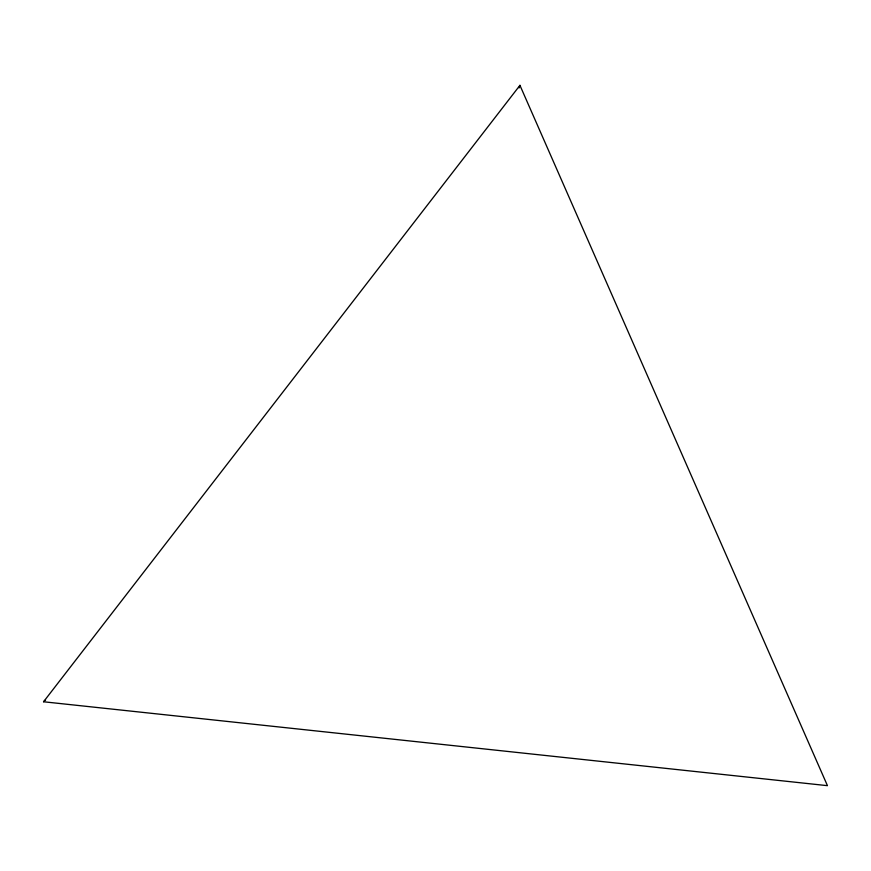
<?xml version="1.0" encoding="UTF-8"?>
<svg xmlns="http://www.w3.org/2000/svg" width="871" height="871" viewBox="0 0 871 871"><rect width="100%" height="100%" fill="white"/><g stroke="black" fill="none" stroke-linecap="round" stroke-linejoin="round"><path stroke-width="1.31" d="M519.094 87.917L519.943 85.336L827.45 785.664L43.55 701.765L519.943 85.336M43.55 701.765L45.586 699.968"/></g></svg>
